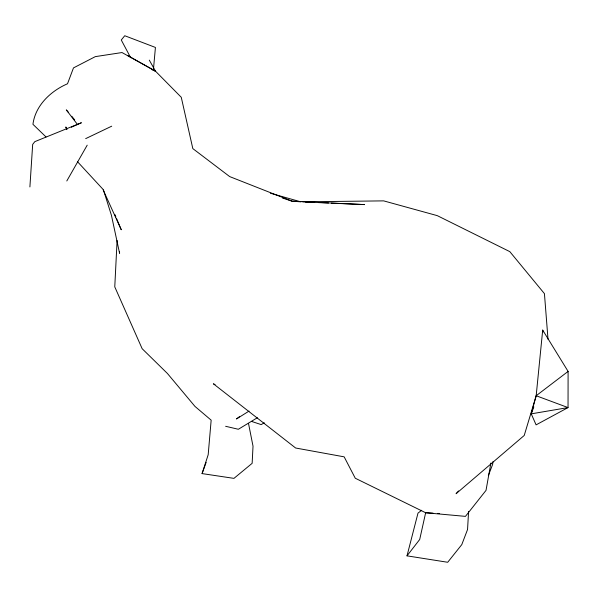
<?xml version="1.0" encoding="UTF-8"?>
<svg xmlns="http://www.w3.org/2000/svg" width="598" height="598" viewBox="0 0 598 598"><rect width="100%" height="100%" fill="white"/><g stroke="black" fill="none" stroke-linecap="round" stroke-linejoin="round"><path stroke-width="0.9" d="M568.1 371.41L568.04 407.582L536.092 424.872L531.241 413.853L536.174 395.741L542.692 330.089L568.1 371.41L536.174 395.741L524.229 435.464L456.072 493.724L458.517 490.943M117.096 240.433L114.771 286.868L142.152 348.701L167.425 373.481L194.955 406.401L211.161 420.162L208.186 454.727L202.072 473.594L233.953 478.37L252.147 463.323L253.021 446.183L248.484 423.347M468.585 511.417L467.554 529.507L461.791 544.606L447.7 562.27L407.006 555.848L417.995 513.121L421.68 510.266M29.9 186.942L32.681 144.387L34.841 141.636L81.418 122.74L71.334 127.217M153.544 68.307L155.428 47.444L124.743 35.73L121.274 39.999L130.67 57.692M492.954 461.641L492.655 464.354L488.342 475.612M490.891 463.024L486.017 490.382L465.453 516.373L425.649 512.755L355.264 478.228L344.164 456.842L295.629 448.007L213.381 383.789L215.078 384.566M202.072 473.594L206.138 462.389M533.835 406.902L531.241 413.853L568.04 407.582L536.174 395.741M66.797 180.977L87.203 145.172M407.006 555.848L419.706 539.478L425.649 512.755L433.094 513.144M239.417 416.709L236.494 418.951L249.037 411.088M257.394 417.718L238.355 429.274L225.625 426.284M264.294 422.801L261.176 424.602L251.556 421.411M85.678 138.631L111.706 126.185M302.738 201.825L383.662 200.876L437.265 215.639L509.817 251.638L544.434 293.64L548.015 339.275M305.488 202.042L314.705 202.438M318.398 202.602L328.534 203.036M331.299 203.156L364.488 204.591L292.041 201.175L282.346 197.968M437.743 513.39L439.605 513.488M270.423 193.244L300.876 201.84L292.041 201.175L229.677 176.589L192.818 148.603L181.269 97.295L155.54 71.222L149.298 60.129M151.406 69.383L155.54 71.222L122.014 52.542L95.336 56.623L73.479 67.903L67.514 83.772C50.748 90.986 35.334 105.502 32.942 124.309L46.009 136.935M127.411 55.382L154.845 70.811M77.613 161.819L102.804 189.11L121.267 229.759L116.58 218.636M68.396 112.267L66.303 109.897L77.635 124.683M71.767 116.296L74.668 119.854M114.779 214.353L115.863 216.924M103.417 189.82L111.452 215.392L119.6 253.343L119.495 251.489M542.692 330.089L543.119 331.883M66.819 129.527L65.825 126.978L66.834 129.512"/></g></svg>
